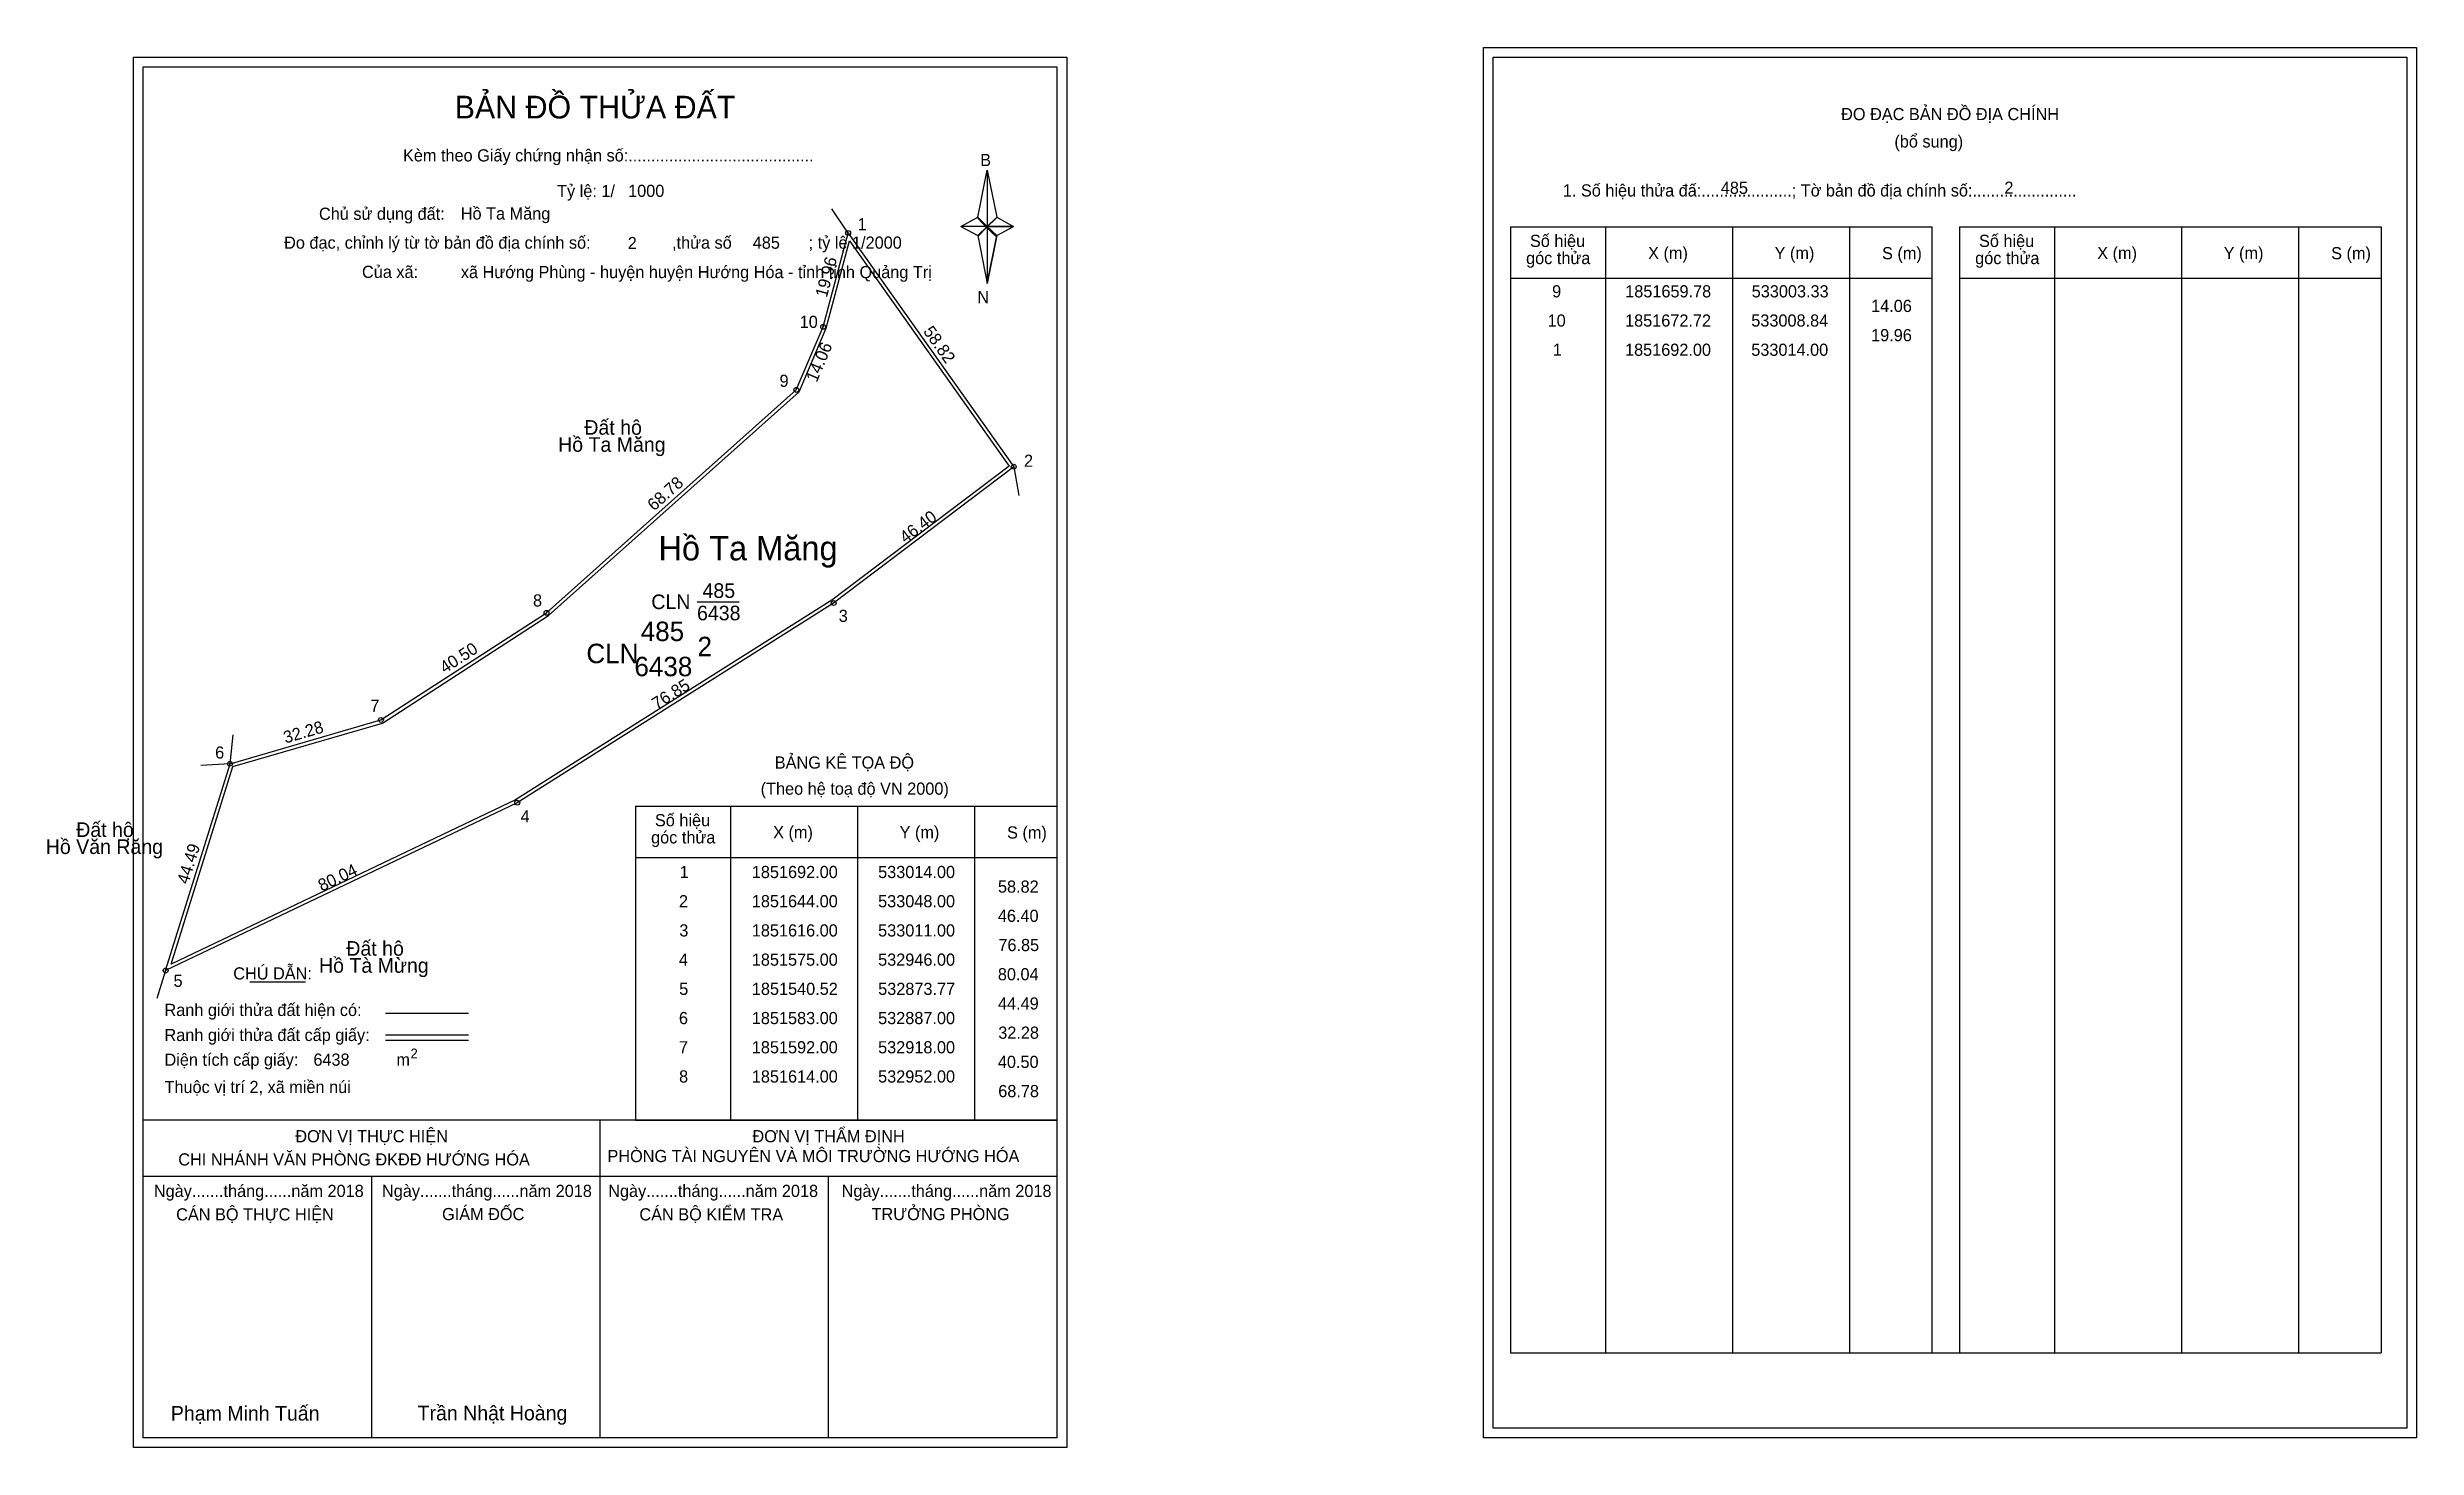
# Model space of a CAD drawing. Extents: x 532849 to 533336, y 1851443 to 1851730.
import ezdxf

# ---------------------------------------------------------------- set-up
doc = ezdxf.new("R2010")
doc.units = 0
for name, color, linetype in [('Level 1', 7, 'Continuous'), ('Level 10', 7, 'Continuous'), ('Level 11', 7, 'Continuous'), ('Level 13', 7, 'Continuous'), ('Level 2', 7, 'Continuous'), ('Level 27', 7, 'Continuous'), ('Level 3', 7, 'Continuous'), ('Level 36', 7, 'Continuous'), ('Level 4', 7, 'Continuous'), ('Level 49', 7, 'Continuous'), ('Level 5', 7, 'Continuous'), ('Level 53', 7, 'Continuous'), ('Level 55', 7, 'Continuous'), ('Level 6', 7, 'Continuous'), ('Level 63', 7, 'Continuous'), ('Level 7', 7, 'Continuous'), ('Level 9', 7, 'Continuous')]:
    doc.layers.add(name, color=color, linetype=linetype)

msp = doc.modelspace()

# ---------------------------------------------------------------- linework, layer by layer
at = {"layer": 'Level 1'}
for p, q in [((533146.5, 1851728.12), (533146.5, 1851728.12)), ((532869.18, 1851726.12), (532869.18, 1851726.12)), ((533040.6, 1851695.24), (533042.57, 1851704.88)), ((533042.57, 1851704.88), (533042.57, 1851693.36)), ((533042.57, 1851704.88), (533044.54, 1851695.24)), ((533037.16, 1851693.36), (533040.6, 1851695.24)), ((533040.6, 1851695.24), (533042.57, 1851693.36)), ((533042.42, 1851693.14), (533040.6, 1851695.02)), ((533042.57, 1851693.36), (533040.6, 1851691.52)), ((533042.42, 1851693.14), (533040.6, 1851691.3)), ((533040.6, 1851691.3), (533042.42, 1851693.14)), ((533044.39, 1851695.02), (533042.42, 1851693.14)), ((533042.42, 1851693.14), (533044.39, 1851695.02)), ((533044.39, 1851691.3), (533042.42, 1851693.14)), ((533044.54, 1851695.24), (533042.57, 1851693.36)), ((533042.57, 1851693.36), (533042.57, 1851681.66)), ((533042.57, 1851693.36), (533047.98, 1851693.36)), ((533042.57, 1851693.36), (533044.54, 1851691.52)), ((533044.54, 1851691.52), (533047.98, 1851693.36)), ((533150.04, 1851693.27), (533236.64, 1851693.27)), ((533169.63, 1851462), (533169.63, 1851693.27)), ((533195.7, 1851462), (533195.7, 1851693.27)), ((533219.67, 1851693.27), (533219.67, 1851462)), ((533236.64, 1851693.27), (533236.64, 1851462)), ((533242.29, 1851693.27), (533328.9, 1851693.27)), ((533261.88, 1851462), (533261.88, 1851693.27)), ((533287.96, 1851462), (533287.96, 1851693.27)), ((533311.93, 1851693.27), (533311.93, 1851462)), ((533328.9, 1851693.27), (533328.9, 1851462)), ((533040.6, 1851691.52), (533042.57, 1851681.66)), ((533044.54, 1851691.52), (533042.57, 1851681.66)), ((533150.04, 1851682.74), (533236.64, 1851682.74)), ((533242.29, 1851682.74), (533328.9, 1851682.74)), ((532970.28, 1851574.3), (533056.88, 1851574.3)), ((532989.87, 1851509.77), (532989.87, 1851574.3)), ((533015.94, 1851509.77), (533015.94, 1851574.3)), ((533039.91, 1851574.3), (533039.91, 1851509.77)), ((532970.28, 1851563.77), (533056.88, 1851563.77)), ((532891.1, 1851538.19), (532902.5, 1851538.19)), ((532918.96, 1851531.78), (532935.98, 1851531.78)), ((532918.96, 1851527.34), (532935.98, 1851527.34)), ((532918.96, 1851526.24), (532935.98, 1851526.24)), ((532976.01, 1851509.77), (532869.18, 1851509.77)), ((533056.88, 1851509.77), (532952.04, 1851509.77)), ((532963.03, 1851444.55), (532963.03, 1851509.77)), ((532970.28, 1851509.77), (533056.88, 1851509.77)), ((533056.88, 1851498.22), (532869.18, 1851498.22)), ((532916.1, 1851444.55), (532916.1, 1851498.22)), ((533009.95, 1851444.55), (533009.95, 1851498.22)), ((533150.04, 1851462), (533328.9, 1851462)), ((533056.88, 1851444.55), (533056.88, 1851444.55)), ((533334.2, 1851446.55), (533334.2, 1851446.55))]:
    msp.add_line(p, q, dxfattribs=at)
for points in [[(533040.6, 1851695.24), (533042.57, 1851704.88), (533042.57, 1851693.36)], [(533037.16, 1851693.36), (533040.6, 1851691.52), (533042.57, 1851693.36)], [(533042.57, 1851693.36), (533044.54, 1851695.24), (533047.98, 1851693.36)], [(533042.57, 1851693.36), (533042.57, 1851681.66), (533044.54, 1851691.52)]]:
    msp.add_lwpolyline(points, close=True, dxfattribs=at)
at = {"layer": 'Level 10'}
for points in [[(533008.84, 1851672.72), (533014, 1851692), (533048, 1851644), (533011, 1851616), (532946, 1851575), (532873.77, 1851540.52), (532887, 1851583), (532918, 1851592), (532952, 1851614), (533003.33, 1851659.78)], [(533009.5, 1851672.49), (533014.29, 1851690.38), (533047.04, 1851644.15), (533010.6, 1851616.58), (532945.66, 1851575.61), (532874.91, 1851541.84), (532887.56, 1851582.43), (532918.29, 1851591.36), (532952.43, 1851613.44), (533003.91, 1851659.36)]]:
    msp.add_lwpolyline(points, close=True, dxfattribs=at)
at = {"layer": 'Level 11'}
for centre in [(533014, 1851692), (533008.84, 1851672.72), (533008.84, 1851672.72), (533003.33, 1851659.78), (533048, 1851644), (533011, 1851616), (532952, 1851614), (532918, 1851592), (532887, 1851583), (532946, 1851575), (532873.77, 1851540.52)]:
    msp.add_circle(centre, 0.5, dxfattribs=at)
at = {"layer": 'Level 27'}
for p, q in [((533014, 1851692), (533010.6, 1851696.94)), ((533048, 1851644), (533049.04, 1851638.09)), ((532887, 1851583), (532887.64, 1851588.97)), ((532887, 1851583), (532881.01, 1851582.63)), ((532873.77, 1851540.52), (532871.99, 1851534.79))]:
    msp.add_line(p, q, dxfattribs=at)
at = {"layer": 'Level 3'}
for p, q in [((533150.04, 1851693.27), (533150.04, 1851462)), ((533242.29, 1851693.27), (533242.29, 1851462)), ((532970.28, 1851574.3), (532970.28, 1851509.77))]:
    msp.add_line(p, q, dxfattribs=at)
at = {"layer": 'Level 63'}
for points in [[(532867.18, 1851728.12), (533058.88, 1851728.12), (533058.88, 1851442.55), (532867.18, 1851442.55)], [(533144.51, 1851730.12), (533336.21, 1851730.12), (533336.21, 1851444.55), (533144.51, 1851444.55)], [(533146.51, 1851728.12), (533334.21, 1851728.12), (533334.21, 1851446.55), (533146.51, 1851446.55)], [(532869.18, 1851726.12), (533056.88, 1851726.12), (533056.88, 1851444.55), (532869.18, 1851444.55)]]:
    msp.add_lwpolyline(points, close=True, dxfattribs=at)
at = {"layer": 'Level 9'}
msp.add_line((532982.94, 1851616.26), (532991.56, 1851616.26), dxfattribs=at)

# ---------------------------------------------------------------- texts
at = {"layer": 'Level 1'}
for s, height, p in [('BẢN ĐỒ THỬA ĐẤT', 4.6657, (532933.15, 1851715.53)), ('ĐO ĐẠC BẢN ĐỒ ĐỊA CHÍNH', 2.5, (533217.98, 1851715.18)), ('(bổ sung)', 2.5, (533228.92, 1851709.56)), ('Kèm theo Giấy chứng nhận số:.........................................', 2.5, (532922.53, 1851706.7)), ('B', 2.5, (533041.11, 1851705.76)), ('1. Số hiệu thửa đấ:....................; Tờ bản đồ địa chính số:.......................', 2.5, (533160.81, 1851699.5)), ('Chủ sử dụng đất:', 2.5, (532905.27, 1851694.71)), ('Đo đạc, chỉnh lý từ tờ bản đồ địa chính số:                  ,thửa số                 ; tỷ lệ 1/2000', 2.5, (532898.11, 1851688.78)), ('góc thửa', 2.5, (533153.26, 1851685.61)), ('Số hiệu', 2.5, (533154.05, 1851689.14)), ('X (m)', 2.5, (533178.33, 1851686.66)), ('Y (m)', 2.5, (533204.31, 1851686.66)), ('S (m)', 2.5, (533226.39, 1851686.61)), ('góc thửa', 2.5, (533245.52, 1851685.61)), ('Số hiệu', 2.5, (533246.31, 1851689.14)), ('X (m)', 2.5, (533270.59, 1851686.66)), ('Y (m)', 2.5, (533296.57, 1851686.66)), ('S (m)', 2.5, (533318.65, 1851686.61)), ('Của xã:', 2.5, (532914.11, 1851682.78)), ('N', 2.5, (533040.51, 1851677.59)), ('BẢNG KÊ TỌA ĐỘ', 2.5, (532998.91, 1851582)), ('(Theo hệ toạ độ VN 2000)', 2.5, (532996.01, 1851576.64)), ('Số hiệu', 2.5, (532974.29, 1851570.16)), ('góc thửa', 2.5, (532973.5, 1851566.63)), ('X (m)', 2.5, (532998.57, 1851567.69)), ('Y (m)', 2.5, (533024.55, 1851567.69)), ('S (m)', 2.5, (533046.63, 1851567.64)), ('CHÚ DẪN:', 2.5, (532887.66, 1851538.69)), ('Ranh giới thửa đất hiện có:', 2.5, (532873.53, 1851531.19)), ('Ranh giới thửa đất cấp giấy:', 2.5, (532873.53, 1851526.05)), ('Diện tích cấp giấy:', 2.5, (532873.53, 1851520.97)), ('m', 2.5, (532921.18, 1851520.99)), ('2', 2, (532924.08, 1851522.5)), ('Thuộc vị trí 2, xã miền núi', 2.5, (532873.53, 1851515.37)), ('ĐƠN VỊ THỰC HIỆN', 2.5, (532900.41, 1851505.25)), ('ĐƠN VỊ THẨM ĐỊNH', 2.5, (532994.32, 1851505.25)), ('CHI NHÁNH VĂN PHÒNG ĐKĐĐ HƯỚNG HÓA', 2.5, (532876.37, 1851500.49)), ('PHÒNG TÀI NGUYÊN VÀ MÔI TRƯỜNG HƯỚNG HÓA', 2.5, (532964.54, 1851501.18)), ('Ngày.......tháng......năm 2018', 2.5, (532871.35, 1851494.02)), ('Ngày.......tháng......năm 2018', 2.5, (532918.22, 1851494.02)), ('Ngày.......tháng......năm 2018', 2.5, (532964.69, 1851494.02)), ('Ngày.......tháng......năm 2018', 2.5, (533012.65, 1851494.02)), ('CÁN BỘ THỰC HIỆN', 2.5, (532875.93, 1851489.2)), ('GIÁM ĐỐC', 2.5, (532930.56, 1851489.26)), ('CÁN BỘ KIỂM TRA', 2.5, (532971.1, 1851489.2)), ('TRƯỞNG PHÒNG', 2.5, (533018.79, 1851489.26)), ('Phạm Minh Tuấn', 3, (532874.84, 1851448.09)), ('Trần Nhật Hoàng', 3, (532925.53, 1851448.14))]:
    msp.add_text(s, height=height, dxfattribs=at).set_placement(p)
at = {"layer": 'Level 11'}
msp.add_text('Tỷ lệ: 1/', height=2.5, dxfattribs=at).set_placement((532954.19, 1851699.39))
at = {"layer": 'Level 13'}
for s, p in [('485', (532984.07, 1851617.06)), ('CLN', (532973.55, 1851614.76)), ('6438', (532982.94, 1851612.46))]:
    msp.add_text(s, height=3, dxfattribs=at).set_placement(p)
at = {"layer": 'Level 2'}
msp.add_text('Hồ Ta Măng', height=5, dxfattribs=at).set_placement((532975.02, 1851624.77))
at = {"layer": 'Level 3'}
msp.add_text('CLN', height=4, dxfattribs=at).set_placement((532960.21, 1851603.65))
at = {"layer": 'Level 36'}
for s, p in [('Đất hộ', (532959.79, 1851650.57)), ('Hồ Ta Măng', (532954.4, 1851647.07)), ('Đất hộ', (532855.4, 1851567.96)), ('Hồ Văn Răng', (532849.15, 1851564.46)), ('Đất hộ', (532910.89, 1851543.57)), ('Hồ Tà Mừng', (532905.28, 1851540.07))]:
    msp.add_text(s, height=3, dxfattribs=at).set_placement(p)
at = {"layer": 'Level 4'}
msp.add_text('485', height=4, dxfattribs=at).set_placement((532971.37, 1851608.19))
at = {"layer": 'Level 49'}
for s, rotation, p in [('19.96', 75.0168, (533009.59, 1851678.62)), ('14.06', 66.9351, (533007.52, 1851661.2)), ('58.82', 305.3112, (533029.3, 1851671.79)), ('68.78', 41.729, (532974.11, 1851634.79)), ('46.40', 37.1169, (533025.76, 1851628.17)), ('40.50', 32.9052, (532931.13, 1851601.45)), ('76.85', 32.2425, (532974.66, 1851594.02)), ('32.28', 16.1892, (532898.39, 1851587.14)), ('44.49', 72.7013, (532878.41, 1851558.11)), ('80.04', 25.5181, (532905.85, 1851556.72))]:
    msp.add_text(s, height=2.5, rotation=rotation, dxfattribs=at).set_placement(p)
at = {"layer": 'Level 5'}
msp.add_text('6438', height=4, dxfattribs=at).set_placement((532970.07, 1851600.97))
at = {"layer": 'Level 53'}
for s, p in [('9', (533158.61, 1851678.78)), ('1851659.78', (533173.62, 1851678.78)), ('533003.33', (533199.61, 1851678.78)), ('14.06', (533224.14, 1851675.78)), ('10', (533157.68, 1851672.78)), ('1851672.72', (533173.59, 1851672.78)), ('533008.84', (533199.52, 1851672.78)), ('1', (533158.76, 1851666.78)), ('1851692.00', (533173.58, 1851666.78)), ('533014.00', (533199.52, 1851666.78)), ('19.96', (533224.14, 1851669.78)), ('1', (532979.37, 1851559.52)), ('1851692.00', (532994.19, 1851559.52)), ('533014.00', (533020.14, 1851559.52)), ('58.82', (533044.76, 1851556.52)), ('2', (532979.22, 1851553.52)), ('1851644.00', (532994.19, 1851553.52)), ('533048.00', (533020.14, 1851553.52)), ('46.40', (533044.74, 1851550.52)), ('3', (532979.3, 1851547.52)), ('1851616.00', (532994.19, 1851547.52)), ('533011.00', (533020.14, 1851547.52)), ('76.85', (533044.85, 1851544.52)), ('4', (532979.21, 1851541.52)), ('1851575.00', (532994.19, 1851541.52)), ('532946.00', (533020.14, 1851541.52)), ('5', (532979.27, 1851535.52)), ('1851540.52', (532994.2, 1851535.52)), ('532873.77', (533020.15, 1851535.52)), ('80.04', (533044.74, 1851538.52)), ('6', (532979.22, 1851529.52)), ('1851583.00', (532994.19, 1851529.52)), ('532887.00', (533020.14, 1851529.52)), ('44.49', (533044.77, 1851532.52)), ('32.28', (533044.82, 1851526.52)), ('7', (532979.23, 1851523.52)), ('1851592.00', (532994.19, 1851523.52)), ('532918.00', (533020.14, 1851523.52)), ('40.50', (533044.74, 1851520.52)), ('8', (532979.25, 1851517.52)), ('1851614.00', (532994.19, 1851517.52)), ('532952.00', (533020.14, 1851517.52)), ('68.78', (533044.82, 1851514.52))]:
    msp.add_text(s, height=2.5, dxfattribs=at).set_placement(p)
at = {"layer": 'Level 55'}
for s, height, p in [('1', 0.4, (533013.89, 1851692)), ('0', 0.11, (533013.96, 1851691.89)), ('0', 0.11, (533013.96, 1851691.89)), ('0', 0.11, (533013.96, 1851691.89)), ('0', 0.11, (533013.96, 1851691.89)), ('10', 0.4, (533008.56, 1851672.72)), ('0', 0.11, (533008.8, 1851672.61)), ('0', 0.11, (533008.8, 1851672.61)), ('9', 0.4, (533003.19, 1851659.78)), ('0', 0.11, (533003.29, 1851659.67)), ('0', 0.11, (533003.29, 1851659.67)), ('486', 0.11, (533047.88, 1851643.89)), ('2', 0.4, (533047.86, 1851644)), ('0', 0.11, (533047.96, 1851643.89)), ('0', 0.11, (533047.96, 1851643.89)), ('486', 0.11, (533010.88, 1851615.89)), ('3', 0.4, (533010.88, 1851616)), ('8', 0.4, (532951.87, 1851614)), ('0', 0.11, (532951.96, 1851613.89)), ('0', 0.11, (532951.96, 1851613.89)), ('7', 0.4, (532917.87, 1851592)), ('0', 0.11, (532917.96, 1851591.89)), ('0', 0.11, (532917.96, 1851591.89)), ('484', 0.11, (532886.88, 1851582.89)), ('6', 0.4, (532886.86, 1851583)), ('0', 0.11, (532886.96, 1851582.89)), ('0', 0.11, (532886.96, 1851582.89)), ('4', 0.4, (532945.86, 1851575)), ('486', 0.11, (532945.88, 1851574.89)), ('486', 0.11, (532873.65, 1851540.41)), ('484', 0.11, (532873.65, 1851540.41)), ('5', 0.4, (532873.64, 1851540.52))]:
    msp.add_text(s, height=height, dxfattribs=at).set_placement(p)
at = {"layer": 'Level 6'}
for s, p in [('485', (533193.26, 1851700.04)), ('2', (533251.51, 1851700.06)), ('Hồ Ta Măng', (532934.4, 1851694.77)), ('1000', (532968.78, 1851699.41)), ('2', (532968.7, 1851688.69)), ('485', (532994.38, 1851688.77)), ('xã Hướng Phùng - huyện huyện Hướng Hóa - tỉnh tỉnh Quảng Trị', (532934.42, 1851682.73)), ('6438', (532904.12, 1851520.98))]:
    msp.add_text(s, height=2.5, dxfattribs=at).set_placement(p)
at = {"layer": 'Level 7'}
msp.add_text('2', height=4, dxfattribs=at).set_placement((532983.04, 1851605.08))
at = {"layer": 'Level 9'}
for s, p in [('1', (533015.93, 1851692.58)), ('10', (533004.03, 1851672.51)), ('9', (532999.89, 1851660.4)), ('2', (533050.11, 1851643.98)), ('8', (532949.24, 1851615.29)), ('3', (533012.05, 1851612.12)), ('7', (532915.83, 1851593.66)), ('6', (532883.94, 1851584.06)), ('4', (532946.69, 1851570.95)), ('5', (532875.39, 1851537.18))]:
    msp.add_text(s, height=2.5, dxfattribs=at).set_placement(p)

doc.saveas('drawing.dxf')
